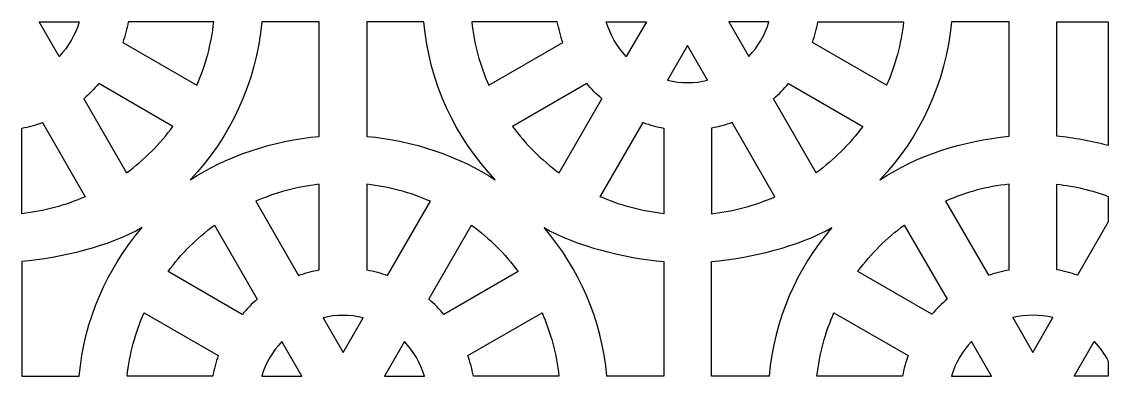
# Model space of a CAD drawing. Header units: centimetres. Extents: x -87 to 87, y -88 to 88.
# Drawn here: x -48.28 to -7.27, y 44.05 to 57.44 of the extents above; entities that cross this region are included whole.
import ezdxf

# ---------------------------------------------------------------- set-up
doc = ezdxf.new("R2010")
doc.units = ezdxf.units.CM
doc.header["$MEASUREMENT"] = 0
doc.layers.add('layer 1', color=7, linetype='Continuous')

msp = doc.modelspace()

# ---------------------------------------------------------------- linework, layer by layer
at = {"layer": 'layer 1', "color": 114}
for points, knots in [([(-47.62565, 57.44442), (-47.62565, 57.44442), (-46.86971, 56.13512), (-46.86971, 56.13512), (-46.86971, 56.13512), (-46.52135, 56.50001), (-46.25838, 56.94716), (-46.11288, 57.44442), (-46.11288, 57.44442), (-46.11288, 57.44442), (-47.62565, 57.44442), (-47.62565, 57.44442)], [0, 0, 0, 0, 0.25, 0.25, 0.25, 0.25, 0.5, 0.5, 0.5, 0.5, 1, 1, 1, 1]), ([(-41.67438, 55.04766), (-41.67438, 55.04766), (-44.47399, 56.664), (-44.47399, 56.664), (-44.47399, 56.664), (-44.38426, 56.91547), (-44.31391, 57.1762), (-44.26514, 57.44442), (-44.26514, 57.44442), (-44.26514, 57.44442), (-41.03335, 57.44442), (-41.03335, 57.44442), (-41.03335, 57.44442), (-41.12552, 56.60044), (-41.34583, 55.79487), (-41.67438, 55.04766)], [0, 0, 0, 0, 0.2, 0.2, 0.2, 0.2, 0.4, 0.4, 0.4, 0.4, 0.6, 0.6, 0.6, 0.6, 1, 1, 1, 1]), ([(-41.92399, 51.46869), (-40.41948, 53.05683), (-39.43027, 55.13809), (-39.22447, 57.44442), (-39.22447, 57.44442), (-39.22447, 57.44442), (-37.05366, 57.44416), (-37.05366, 57.44416), (-37.05366, 57.44416), (-37.05366, 57.44416), (-37.05394, 53.1135), (-37.05394, 53.1135), (-37.05394, 53.1135), (-38.76665, 52.96065), (-40.56931, 52.37579), (-41.92399, 51.46869)], [0, 0, 0, 0, 0.2, 0.2, 0.2, 0.2, 0.4, 0.4, 0.4, 0.4, 0.6, 0.6, 0.6, 0.6, 1, 1, 1, 1]), ([(-33.10649, 57.44443), (-32.90063, 55.13754), (-31.91093, 53.05582), (-30.40574, 51.46752), (-30.40574, 51.46752), (-31.76083, 52.37529), (-33.54048, 52.96059), (-35.25393, 53.11349), (-35.25393, 53.11349), (-35.25393, 53.11349), (-35.25393, 57.44442), (-35.25393, 57.44442), (-35.25393, 57.44442), (-35.25393, 57.44442), (-33.19212, 57.44442), (-33.19212, 57.44442), (-33.19212, 57.44442), (-33.19212, 57.44442), (-33.19212, 57.44443), (-33.19212, 57.44443), (-33.19212, 57.44443), (-33.19212, 57.44443), (-33.10649, 57.44443), (-33.10649, 57.44443)], [0, 0, 0, 0, 0.14285714, 0.14285714, 0.14285714, 0.14285714, 0.28571429, 0.28571429, 0.28571429, 0.28571429, 0.42857143, 0.42857143, 0.42857143, 0.42857143, 0.57142857, 0.57142857, 0.57142857, 0.57142857, 0.71428571, 0.71428571, 0.71428571, 0.71428571, 1, 1, 1, 1]), ([(-31.2976, 57.44443), (-31.2976, 57.44443), (-28.06562, 57.44445), (-28.06562, 57.44445), (-28.06562, 57.44445), (-28.01684, 57.17626), (-27.94678, 56.91549), (-27.85705, 56.66404), (-27.85705, 56.66404), (-27.85705, 56.66404), (-30.65647, 55.04778), (-30.65647, 55.04778), (-30.65647, 55.04778), (-30.98502, 55.79498), (-31.20541, 56.60047), (-31.2976, 57.44443)], [0, 0, 0, 0, 0.2, 0.2, 0.2, 0.2, 0.4, 0.4, 0.4, 0.4, 0.6, 0.6, 0.6, 0.6, 1, 1, 1, 1]), ([(-25.46119, 56.1352), (-25.46119, 56.1352), (-24.7053, 57.44443), (-24.7053, 57.44443), (-24.7053, 57.44443), (-24.7053, 57.44443), (-26.21808, 57.44443), (-26.21808, 57.44443), (-26.21808, 57.44443), (-26.07258, 56.94723), (-25.80956, 56.5001), (-25.46119, 56.1352)], [0, 0, 0, 0, 0.25, 0.25, 0.25, 0.25, 0.5, 0.5, 0.5, 0.5, 1, 1, 1, 1]), ([(-21.58756, 57.44445), (-21.58756, 57.44445), (-20.07482, 57.44443), (-20.07482, 57.44443), (-20.07482, 57.44443), (-20.22033, 56.9472), (-20.48333, 56.50009), (-20.83167, 56.13523), (-20.83167, 56.13523), (-20.83167, 56.13523), (-21.58756, 57.44445), (-21.58756, 57.44445)], [0, 0, 0, 0, 0.25, 0.25, 0.25, 0.25, 0.5, 0.5, 0.5, 0.5, 1, 1, 1, 1]), ([(-15.63635, 55.04776), (-15.3078, 55.79495), (-15.08749, 56.60048), (-14.99531, 57.44443), (-14.99531, 57.44443), (-14.99531, 57.44443), (-18.22729, 57.44443), (-18.22729, 57.44443), (-18.22729, 57.44443), (-18.27605, 57.17628), (-18.34622, 56.91556), (-18.43594, 56.66414), (-18.43594, 56.66414), (-18.43594, 56.66414), (-15.63635, 55.04776), (-15.63635, 55.04776)], [0, 0, 0, 0, 0.2, 0.2, 0.2, 0.2, 0.4, 0.4, 0.4, 0.4, 0.6, 0.6, 0.6, 0.6, 1, 1, 1, 1]), ([(-11.01306, 57.44443), (-11.01306, 57.44443), (-11.01308, 53.1174), (-11.01308, 53.1174), (-11.01308, 53.1174), (-12.72898, 52.96427), (-14.53079, 52.3775), (-15.88713, 51.46752), (-15.88713, 51.46752), (-14.38196, 53.0558), (-13.39232, 55.13752), (-13.18644, 57.44442), (-13.18644, 57.44442), (-13.18644, 57.44442), (-11.01306, 57.44443), (-11.01306, 57.44443)], [0, 0, 0, 0, 0.2, 0.2, 0.2, 0.2, 0.4, 0.4, 0.4, 0.4, 0.6, 0.6, 0.6, 0.6, 1, 1, 1, 1]), ([(-7.26689, 52.76423), (-7.26689, 52.76423), (-7.26689, 57.44442), (-7.26689, 57.44442), (-7.26689, 57.44442), (-7.26689, 57.44442), (-9.21307, 57.44428), (-9.21307, 57.44428), (-9.21307, 57.44428), (-9.21307, 57.44428), (-9.21307, 53.11739), (-9.21307, 53.11739), (-9.21307, 53.11739), (-8.56499, 53.05957), (-7.90739, 52.93987), (-7.26689, 52.76423)], [0, 0, 0, 0, 0.2, 0.2, 0.2, 0.2, 0.4, 0.4, 0.4, 0.4, 0.6, 0.6, 0.6, 0.6, 1, 1, 1, 1]), ([(-23.90277, 55.23445), (-23.90277, 55.23445), (-23.14644, 56.54446), (-23.14644, 56.54446), (-23.14644, 56.54446), (-23.14644, 56.54446), (-22.39006, 55.23443), (-22.39006, 55.23443), (-22.39006, 55.23443), (-22.88482, 55.11444), (-23.40801, 55.11449), (-23.90277, 55.23445)], [0, 0, 0, 0, 0.25, 0.25, 0.25, 0.25, 0.5, 0.5, 0.5, 0.5, 1, 1, 1, 1]), ([(-42.5759, 53.48969), (-43.06852, 52.82026), (-43.66054, 52.22877), (-44.32997, 51.73611), (-44.32997, 51.73611), (-44.32997, 51.73611), (-45.94597, 54.5351), (-45.94597, 54.5351), (-45.94597, 54.5351), (-45.74077, 54.70973), (-45.54985, 54.90065), (-45.37521, 55.10586), (-45.37521, 55.10586), (-45.37521, 55.10586), (-42.5759, 53.48969), (-42.5759, 53.48969)], [0, 0, 0, 0, 0.2, 0.2, 0.2, 0.2, 0.4, 0.4, 0.4, 0.4, 0.6, 0.6, 0.6, 0.6, 1, 1, 1, 1]), ([(-28.00118, 51.73583), (-28.67058, 52.22845), (-29.26244, 52.82035), (-29.75507, 53.48975), (-29.75507, 53.48975), (-29.75507, 53.48975), (-26.95582, 55.1059), (-26.95582, 55.1059), (-26.95582, 55.1059), (-26.78117, 54.90068), (-26.59021, 54.70975), (-26.385, 54.53511), (-26.385, 54.53511), (-26.385, 54.53511), (-28.00118, 51.73583), (-28.00118, 51.73583)], [0, 0, 0, 0, 0.2, 0.2, 0.2, 0.2, 0.4, 0.4, 0.4, 0.4, 0.6, 0.6, 0.6, 0.6, 1, 1, 1, 1]), ([(-19.90792, 54.53523), (-19.90792, 54.53523), (-18.29171, 51.73584), (-18.29171, 51.73584), (-18.29171, 51.73584), (-17.62231, 52.22846), (-17.03041, 52.82035), (-16.53779, 53.48975), (-16.53779, 53.48975), (-16.53779, 53.48975), (-19.33715, 55.10601), (-19.33715, 55.10601), (-19.33715, 55.10601), (-19.51178, 54.90081), (-19.70271, 54.70987), (-19.90792, 54.53523)], [0, 0, 0, 0, 0.2, 0.2, 0.2, 0.2, 0.4, 0.4, 0.4, 0.4, 0.6, 0.6, 0.6, 0.6, 1, 1, 1, 1]), ([(-47.5041, 53.63389), (-47.75556, 53.54416), (-48.01633, 53.47397), (-48.28454, 53.42519), (-48.28454, 53.42519), (-48.28454, 53.42519), (-48.28451, 50.19323), (-48.28451, 50.19323), (-48.28451, 50.19323), (-47.44055, 50.2854), (-46.63513, 50.506), (-45.88791, 50.83456), (-45.88791, 50.83456), (-45.88791, 50.83456), (-47.5041, 53.63389), (-47.5041, 53.63389)], [0, 0, 0, 0, 0.2, 0.2, 0.2, 0.2, 0.4, 0.4, 0.4, 0.4, 0.6, 0.6, 0.6, 0.6, 1, 1, 1, 1]), ([(-24.82681, 53.63396), (-24.82681, 53.63396), (-26.44302, 50.83463), (-26.44302, 50.83463), (-26.44302, 50.83463), (-25.69582, 50.50607), (-24.89042, 50.28564), (-24.04647, 50.19347), (-24.04647, 50.19347), (-24.04647, 50.19347), (-24.04647, 53.42529), (-24.04647, 53.42529), (-24.04647, 53.42529), (-24.31464, 53.47405), (-24.57537, 53.54423), (-24.82681, 53.63396)], [0, 0, 0, 0, 0.2, 0.2, 0.2, 0.2, 0.4, 0.4, 0.4, 0.4, 0.6, 0.6, 0.6, 0.6, 1, 1, 1, 1]), ([(-22.24647, 50.19339), (-22.24647, 50.19339), (-22.24647, 53.4253), (-22.24647, 53.4253), (-22.24647, 53.4253), (-21.97829, 53.47407), (-21.71753, 53.54424), (-21.46608, 53.63398), (-21.46608, 53.63398), (-21.46608, 53.63398), (-19.84973, 50.83439), (-19.84973, 50.83439), (-19.84973, 50.83439), (-20.59695, 50.50583), (-21.40251, 50.28558), (-22.24647, 50.19339)], [0, 0, 0, 0, 0.2, 0.2, 0.2, 0.2, 0.4, 0.4, 0.4, 0.4, 0.6, 0.6, 0.6, 0.6, 1, 1, 1, 1]), ([(-37.05393, 51.30462), (-37.05393, 51.30462), (-37.0539, 48.07266), (-37.0539, 48.07266), (-37.0539, 48.07266), (-37.3221, 48.02388), (-37.58286, 47.95376), (-37.83431, 47.86403), (-37.83431, 47.86403), (-37.83431, 47.86403), (-39.45065, 50.66358), (-39.45065, 50.66358), (-39.45065, 50.66358), (-38.70344, 50.99214), (-37.89789, 51.21246), (-37.05393, 51.30462)], [0, 0, 0, 0, 0.2, 0.2, 0.2, 0.2, 0.4, 0.4, 0.4, 0.4, 0.6, 0.6, 0.6, 0.6, 1, 1, 1, 1]), ([(-34.47352, 47.86396), (-34.72498, 47.95369), (-34.98575, 48.02388), (-35.25396, 48.07266), (-35.25396, 48.07266), (-35.25396, 48.07266), (-35.25393, 51.30462), (-35.25393, 51.30462), (-35.25393, 51.30462), (-34.40997, 51.21245), (-33.60455, 50.99185), (-32.85733, 50.66329), (-32.85733, 50.66329), (-32.85733, 50.66329), (-34.47352, 47.86396), (-34.47352, 47.86396)], [0, 0, 0, 0, 0.2, 0.2, 0.2, 0.2, 0.4, 0.4, 0.4, 0.4, 0.6, 0.6, 0.6, 0.6, 1, 1, 1, 1]), ([(-11.01307, 51.30852), (-11.01307, 51.30852), (-11.01304, 48.07656), (-11.01304, 48.07656), (-11.01304, 48.07656), (-11.28124, 48.02778), (-11.542, 47.95766), (-11.79345, 47.86793), (-11.79345, 47.86793), (-11.79345, 47.86793), (-13.40979, 50.66748), (-13.40979, 50.66748), (-13.40979, 50.66748), (-12.66258, 50.99604), (-11.85703, 51.21636), (-11.01307, 51.30852)], [0, 0, 0, 0, 0.2, 0.2, 0.2, 0.2, 0.4, 0.4, 0.4, 0.4, 0.6, 0.6, 0.6, 0.6, 1, 1, 1, 1]), ([(-7.2669, 49.88702), (-7.2669, 49.88702), (-7.26689, 50.84947), (-7.26689, 50.84947), (-7.26689, 50.84947), (-7.88407, 51.07808), (-8.53619, 51.2346), (-9.21307, 51.30852), (-9.21307, 51.30852), (-9.21307, 51.30852), (-9.2131, 48.07656), (-9.2131, 48.07656), (-9.2131, 48.07656), (-8.94489, 48.02778), (-8.68412, 47.95759), (-8.43266, 47.86786), (-8.43266, 47.86786), (-8.43266, 47.86786), (-7.2669, 49.88702), (-7.2669, 49.88702)], [0, 0, 0, 0, 0.16666667, 0.16666667, 0.16666667, 0.16666667, 0.33333333, 0.33333333, 0.33333333, 0.33333333, 0.5, 0.5, 0.5, 0.5, 0.66666667, 0.66666667, 0.66666667, 0.66666667, 1, 1, 1, 1]), ([(-48.28451, 44.05343), (-48.28451, 44.05343), (-48.28451, 48.38436), (-48.28451, 48.38436), (-48.28451, 48.38436), (-46.812, 48.51576), (-44.96065, 48.96654), (-43.74138, 49.66686), (-43.74138, 49.66686), (-45.06173, 48.13028), (-45.92344, 46.18827), (-46.11395, 44.05343), (-46.11395, 44.05343), (-46.11395, 44.05343), (-48.28451, 44.05343), (-48.28451, 44.05343)], [0, 0, 0, 0, 0.2, 0.2, 0.2, 0.2, 0.4, 0.4, 0.4, 0.4, 0.6, 0.6, 0.6, 0.6, 1, 1, 1, 1]), ([(-41.00861, 49.76207), (-41.67803, 49.26943), (-42.26996, 48.67761), (-42.76258, 48.00822), (-42.76258, 48.00822), (-42.76258, 48.00822), (-39.96321, 46.39201), (-39.96321, 46.39201), (-39.96321, 46.39201), (-39.78857, 46.59721), (-39.59764, 46.78811), (-39.39242, 46.96276), (-39.39242, 46.96276), (-39.39242, 46.96276), (-41.00861, 49.76207), (-41.00861, 49.76207)], [0, 0, 0, 0, 0.2, 0.2, 0.2, 0.2, 0.4, 0.4, 0.4, 0.4, 0.6, 0.6, 0.6, 0.6, 1, 1, 1, 1]), ([(-29.54532, 48.00816), (-30.03794, 48.67759), (-30.62996, 49.26908), (-31.29939, 49.76174), (-31.29939, 49.76174), (-31.29939, 49.76174), (-32.91539, 46.96275), (-32.91539, 46.96275), (-32.91539, 46.96275), (-32.71019, 46.78812), (-32.51927, 46.5972), (-32.34463, 46.39199), (-32.34463, 46.39199), (-32.34463, 46.39199), (-29.54532, 48.00816), (-29.54532, 48.00816)], [0, 0, 0, 0, 0.2, 0.2, 0.2, 0.2, 0.4, 0.4, 0.4, 0.4, 0.6, 0.6, 0.6, 0.6, 1, 1, 1, 1]), ([(-24.04646, 44.05343), (-24.04646, 44.05343), (-24.04645, 48.38444), (-24.04645, 48.38444), (-24.04645, 48.38444), (-25.51939, 48.51589), (-27.34752, 48.96688), (-28.56704, 49.66754), (-28.56704, 49.66754), (-27.24636, 48.13086), (-26.38442, 46.18858), (-26.19389, 44.05343), (-26.19389, 44.05343), (-26.19389, 44.05343), (-24.04646, 44.05343), (-24.04646, 44.05343)], [0, 0, 0, 0, 0.2, 0.2, 0.2, 0.2, 0.4, 0.4, 0.4, 0.4, 0.6, 0.6, 0.6, 0.6, 1, 1, 1, 1]), ([(-22.24704, 44.05733), (-22.24704, 44.05733), (-20.07309, 44.05733), (-20.07309, 44.05733), (-20.07309, 44.05733), (-19.88272, 46.19068), (-19.02207, 48.13148), (-17.70328, 49.66754), (-17.70328, 49.66754), (-18.92303, 48.96674), (-20.77404, 48.51572), (-22.24727, 48.38437), (-22.24727, 48.38437), (-22.24727, 48.38437), (-22.24704, 44.05733), (-22.24704, 44.05733)], [0, 0, 0, 0, 0.2, 0.2, 0.2, 0.2, 0.4, 0.4, 0.4, 0.4, 0.6, 0.6, 0.6, 0.6, 1, 1, 1, 1]), ([(-14.96775, 49.76597), (-15.63717, 49.27333), (-16.2291, 48.68151), (-16.72172, 48.01212), (-16.72172, 48.01212), (-16.72172, 48.01212), (-13.92235, 46.39591), (-13.92235, 46.39591), (-13.92235, 46.39591), (-13.74771, 46.60111), (-13.55678, 46.79201), (-13.35156, 46.96666), (-13.35156, 46.96666), (-13.35156, 46.96666), (-14.96775, 49.76597), (-14.96775, 49.76597)], [0, 0, 0, 0, 0.2, 0.2, 0.2, 0.2, 0.4, 0.4, 0.4, 0.4, 0.6, 0.6, 0.6, 0.6, 1, 1, 1, 1]), ([(-43.664, 46.45019), (-43.99257, 45.70296), (-44.2129, 44.89742), (-44.30507, 44.05344), (-44.30507, 44.05344), (-44.30507, 44.05344), (-41.07312, 44.05336), (-41.07312, 44.05336), (-41.07312, 44.05336), (-41.02436, 44.32159), (-40.95427, 44.58242), (-40.86451, 44.83392), (-40.86451, 44.83392), (-40.86451, 44.83392), (-43.664, 46.45019), (-43.664, 46.45019)], [0, 0, 0, 0, 0.2, 0.2, 0.2, 0.2, 0.4, 0.4, 0.4, 0.4, 0.6, 0.6, 0.6, 0.6, 1, 1, 1, 1]), ([(-35.39754, 46.26354), (-35.39754, 46.26354), (-36.15391, 44.95345), (-36.15391, 44.95345), (-36.15391, 44.95345), (-36.15391, 44.95345), (-36.91023, 46.26354), (-36.91023, 46.26354), (-36.91023, 46.26354), (-36.41555, 46.38346), (-35.89222, 46.38347), (-35.39754, 46.26354)], [0, 0, 0, 0, 0.25, 0.25, 0.25, 0.25, 0.5, 0.5, 0.5, 0.5, 1, 1, 1, 1]), ([(-28.6438, 46.45019), (-28.6438, 46.45019), (-31.44341, 44.83385), (-31.44341, 44.83385), (-31.44341, 44.83385), (-31.35368, 44.58238), (-31.28333, 44.32165), (-31.23456, 44.05343), (-31.23456, 44.05343), (-31.23456, 44.05343), (-28.00277, 44.05343), (-28.00277, 44.05343), (-28.00277, 44.05343), (-28.09494, 44.89741), (-28.31525, 45.70298), (-28.6438, 46.45019)], [0, 0, 0, 0, 0.2, 0.2, 0.2, 0.2, 0.4, 0.4, 0.4, 0.4, 0.6, 0.6, 0.6, 0.6, 1, 1, 1, 1]), ([(-17.62314, 46.45409), (-17.95171, 45.70686), (-18.17204, 44.90132), (-18.26421, 44.05734), (-18.26421, 44.05734), (-18.26421, 44.05734), (-15.03226, 44.05726), (-15.03226, 44.05726), (-15.03226, 44.05726), (-14.9835, 44.32549), (-14.91341, 44.58632), (-14.82365, 44.83782), (-14.82365, 44.83782), (-14.82365, 44.83782), (-17.62314, 46.45409), (-17.62314, 46.45409)], [0, 0, 0, 0, 0.2, 0.2, 0.2, 0.2, 0.4, 0.4, 0.4, 0.4, 0.6, 0.6, 0.6, 0.6, 1, 1, 1, 1]), ([(-9.35668, 46.26744), (-9.35668, 46.26744), (-10.11305, 44.95735), (-10.11305, 44.95735), (-10.11305, 44.95735), (-10.11305, 44.95735), (-10.86937, 46.26744), (-10.86937, 46.26744), (-10.86937, 46.26744), (-10.37469, 46.38736), (-9.85136, 46.38737), (-9.35668, 46.26744)], [0, 0, 0, 0, 0.25, 0.25, 0.25, 0.25, 0.5, 0.5, 0.5, 0.5, 1, 1, 1, 1]), ([(-38.46864, 45.36273), (-38.46864, 45.36273), (-37.71275, 44.05343), (-37.71275, 44.05343), (-37.71275, 44.05343), (-37.71275, 44.05343), (-39.22555, 44.05343), (-39.22555, 44.05343), (-39.22555, 44.05343), (-39.08005, 44.55066), (-38.81703, 44.9978), (-38.46864, 45.36273)], [0, 0, 0, 0, 0.25, 0.25, 0.25, 0.25, 0.5, 0.5, 0.5, 0.5, 1, 1, 1, 1]), ([(-34.59507, 44.05343), (-34.59507, 44.05343), (-33.83913, 45.36273), (-33.83913, 45.36273), (-33.83913, 45.36273), (-33.49077, 44.99784), (-33.2278, 44.55069), (-33.0823, 44.05343), (-33.0823, 44.05343), (-33.0823, 44.05343), (-34.59507, 44.05343), (-34.59507, 44.05343)], [0, 0, 0, 0, 0.25, 0.25, 0.25, 0.25, 0.5, 0.5, 0.5, 0.5, 1, 1, 1, 1]), ([(-12.42778, 45.36663), (-12.42778, 45.36663), (-11.67189, 44.05733), (-11.67189, 44.05733), (-11.67189, 44.05733), (-11.67189, 44.05733), (-13.18469, 44.05733), (-13.18469, 44.05733), (-13.18469, 44.05733), (-13.03919, 44.55456), (-12.77617, 45.0017), (-12.42778, 45.36663)], [0, 0, 0, 0, 0.25, 0.25, 0.25, 0.25, 0.5, 0.5, 0.5, 0.5, 1, 1, 1, 1]), ([(-7.26689, 44.05733), (-7.26689, 44.05733), (-7.26689, 44.62123), (-7.26689, 44.62123), (-7.26689, 44.62123), (-7.40803, 44.89506), (-7.58754, 45.1459), (-7.79827, 45.36663), (-7.79827, 45.36663), (-7.79827, 45.36663), (-8.55421, 44.05733), (-8.55421, 44.05733), (-8.55421, 44.05733), (-8.55421, 44.05733), (-7.26689, 44.05733), (-7.26689, 44.05733)], [0, 0, 0, 0, 0.2, 0.2, 0.2, 0.2, 0.4, 0.4, 0.4, 0.4, 0.6, 0.6, 0.6, 0.6, 1, 1, 1, 1])]:
    msp.add_open_spline(points, degree=3, knots=knots, dxfattribs=at)
at = {"layer": 'layer 1', "color": 250, "lineweight": 9}
for points, knots in [([(-47.62565, 57.44442), (-47.62565, 57.44442), (-46.86971, 56.13512), (-46.86971, 56.13512), (-46.86971, 56.13512), (-46.52135, 56.50001), (-46.25838, 56.94716), (-46.11288, 57.44442), (-46.11288, 57.44442), (-46.11288, 57.44442), (-47.62565, 57.44442), (-47.62565, 57.44442)], [0, 0, 0, 0, 0.25, 0.25, 0.25, 0.25, 0.5, 0.5, 0.5, 0.5, 1, 1, 1, 1]), ([(-41.67438, 55.04766), (-41.67438, 55.04766), (-44.47399, 56.664), (-44.47399, 56.664), (-44.47399, 56.664), (-44.38426, 56.91547), (-44.31391, 57.1762), (-44.26514, 57.44442), (-44.26514, 57.44442), (-44.26514, 57.44442), (-41.03335, 57.44442), (-41.03335, 57.44442), (-41.03335, 57.44442), (-41.12552, 56.60044), (-41.34583, 55.79487), (-41.67438, 55.04766)], [0, 0, 0, 0, 0.2, 0.2, 0.2, 0.2, 0.4, 0.4, 0.4, 0.4, 0.6, 0.6, 0.6, 0.6, 1, 1, 1, 1]), ([(-41.92399, 51.46869), (-40.41948, 53.05683), (-39.43027, 55.13809), (-39.22447, 57.44442), (-39.22447, 57.44442), (-39.22447, 57.44442), (-37.05366, 57.44416), (-37.05366, 57.44416), (-37.05366, 57.44416), (-37.05366, 57.44416), (-37.05394, 53.1135), (-37.05394, 53.1135), (-37.05394, 53.1135), (-38.76665, 52.96065), (-40.56931, 52.37579), (-41.92399, 51.46869)], [0, 0, 0, 0, 0.2, 0.2, 0.2, 0.2, 0.4, 0.4, 0.4, 0.4, 0.6, 0.6, 0.6, 0.6, 1, 1, 1, 1]), ([(-33.10649, 57.44443), (-32.90063, 55.13754), (-31.91093, 53.05582), (-30.40574, 51.46752), (-30.40574, 51.46752), (-31.76083, 52.37529), (-33.54048, 52.96059), (-35.25393, 53.11349), (-35.25393, 53.11349), (-35.25393, 53.11349), (-35.25393, 57.44442), (-35.25393, 57.44442), (-35.25393, 57.44442), (-35.25393, 57.44442), (-33.19212, 57.44442), (-33.19212, 57.44442), (-33.19212, 57.44442), (-33.19212, 57.44442), (-33.19212, 57.44443), (-33.19212, 57.44443)], [0, 0, 0, 0, 0.16666667, 0.16666667, 0.16666667, 0.16666667, 0.33333333, 0.33333333, 0.33333333, 0.33333333, 0.5, 0.5, 0.5, 0.5, 0.66666667, 0.66666667, 0.66666667, 0.66666667, 1, 1, 1, 1]), ([(-31.2976, 57.44443), (-31.2976, 57.44443), (-28.06562, 57.44445), (-28.06562, 57.44445), (-28.06562, 57.44445), (-28.01684, 57.17626), (-27.94678, 56.91549), (-27.85705, 56.66404), (-27.85705, 56.66404), (-27.85705, 56.66404), (-30.65647, 55.04778), (-30.65647, 55.04778), (-30.65647, 55.04778), (-30.98502, 55.79498), (-31.20541, 56.60047), (-31.2976, 57.44443)], [0, 0, 0, 0, 0.2, 0.2, 0.2, 0.2, 0.4, 0.4, 0.4, 0.4, 0.6, 0.6, 0.6, 0.6, 1, 1, 1, 1]), ([(-25.46119, 56.1352), (-25.46119, 56.1352), (-24.7053, 57.44443), (-24.7053, 57.44443), (-24.7053, 57.44443), (-24.7053, 57.44443), (-26.21808, 57.44443), (-26.21808, 57.44443), (-26.21808, 57.44443), (-26.07258, 56.94723), (-25.80956, 56.5001), (-25.46119, 56.1352)], [0, 0, 0, 0, 0.25, 0.25, 0.25, 0.25, 0.5, 0.5, 0.5, 0.5, 1, 1, 1, 1]), ([(-21.58756, 57.44445), (-21.58756, 57.44445), (-20.07482, 57.44443), (-20.07482, 57.44443), (-20.07482, 57.44443), (-20.22033, 56.9472), (-20.48333, 56.50009), (-20.83167, 56.13523), (-20.83167, 56.13523), (-20.83167, 56.13523), (-21.58756, 57.44445), (-21.58756, 57.44445)], [0, 0, 0, 0, 0.25, 0.25, 0.25, 0.25, 0.5, 0.5, 0.5, 0.5, 1, 1, 1, 1]), ([(-15.63635, 55.04776), (-15.3078, 55.79495), (-15.08749, 56.60048), (-14.99531, 57.44443), (-14.99531, 57.44443), (-14.99531, 57.44443), (-18.22729, 57.44443), (-18.22729, 57.44443), (-18.22729, 57.44443), (-18.27605, 57.17628), (-18.34622, 56.91556), (-18.43594, 56.66414), (-18.43594, 56.66414), (-18.43594, 56.66414), (-15.63635, 55.04776), (-15.63635, 55.04776)], [0, 0, 0, 0, 0.2, 0.2, 0.2, 0.2, 0.4, 0.4, 0.4, 0.4, 0.6, 0.6, 0.6, 0.6, 1, 1, 1, 1]), ([(-11.01306, 57.44443), (-11.01306, 57.44443), (-11.01308, 53.1174), (-11.01308, 53.1174), (-11.01308, 53.1174), (-12.72898, 52.96427), (-14.53079, 52.3775), (-15.88713, 51.46752), (-15.88713, 51.46752), (-14.38196, 53.0558), (-13.39232, 55.13752), (-13.18644, 57.44442), (-13.18644, 57.44442), (-13.18644, 57.44442), (-11.01306, 57.44443), (-11.01306, 57.44443)], [0, 0, 0, 0, 0.2, 0.2, 0.2, 0.2, 0.4, 0.4, 0.4, 0.4, 0.6, 0.6, 0.6, 0.6, 1, 1, 1, 1]), ([(-7.26689, 52.76423), (-7.26689, 52.76423), (-7.26689, 57.44442), (-7.26689, 57.44442), (-7.26689, 57.44442), (-7.26689, 57.44442), (-9.21307, 57.44428), (-9.21307, 57.44428), (-9.21307, 57.44428), (-9.21307, 57.44428), (-9.21307, 53.11739), (-9.21307, 53.11739), (-9.21307, 53.11739), (-8.56499, 53.05957), (-7.90739, 52.93987), (-7.26689, 52.76423)], [0, 0, 0, 0, 0.2, 0.2, 0.2, 0.2, 0.4, 0.4, 0.4, 0.4, 0.6, 0.6, 0.6, 0.6, 1, 1, 1, 1]), ([(-23.90277, 55.23445), (-23.90277, 55.23445), (-23.14644, 56.54446), (-23.14644, 56.54446), (-23.14644, 56.54446), (-23.14644, 56.54446), (-22.39006, 55.23443), (-22.39006, 55.23443), (-22.39006, 55.23443), (-22.88482, 55.11444), (-23.40801, 55.11449), (-23.90277, 55.23445)], [0, 0, 0, 0, 0.25, 0.25, 0.25, 0.25, 0.5, 0.5, 0.5, 0.5, 1, 1, 1, 1]), ([(-42.5759, 53.48969), (-43.06852, 52.82026), (-43.66054, 52.22877), (-44.32997, 51.73611), (-44.32997, 51.73611), (-44.32997, 51.73611), (-45.94597, 54.5351), (-45.94597, 54.5351), (-45.94597, 54.5351), (-45.74077, 54.70973), (-45.54985, 54.90065), (-45.37521, 55.10586), (-45.37521, 55.10586), (-45.37521, 55.10586), (-42.5759, 53.48969), (-42.5759, 53.48969)], [0, 0, 0, 0, 0.2, 0.2, 0.2, 0.2, 0.4, 0.4, 0.4, 0.4, 0.6, 0.6, 0.6, 0.6, 1, 1, 1, 1]), ([(-28.00118, 51.73583), (-28.67058, 52.22845), (-29.26244, 52.82035), (-29.75507, 53.48975), (-29.75507, 53.48975), (-29.75507, 53.48975), (-26.95582, 55.1059), (-26.95582, 55.1059), (-26.95582, 55.1059), (-26.78117, 54.90068), (-26.59021, 54.70975), (-26.385, 54.53511), (-26.385, 54.53511), (-26.385, 54.53511), (-28.00118, 51.73583), (-28.00118, 51.73583)], [0, 0, 0, 0, 0.2, 0.2, 0.2, 0.2, 0.4, 0.4, 0.4, 0.4, 0.6, 0.6, 0.6, 0.6, 1, 1, 1, 1]), ([(-19.90792, 54.53523), (-19.90792, 54.53523), (-18.29171, 51.73584), (-18.29171, 51.73584), (-18.29171, 51.73584), (-17.62231, 52.22846), (-17.03041, 52.82035), (-16.53779, 53.48975), (-16.53779, 53.48975), (-16.53779, 53.48975), (-19.33715, 55.10601), (-19.33715, 55.10601), (-19.33715, 55.10601), (-19.51178, 54.90081), (-19.70271, 54.70987), (-19.90792, 54.53523)], [0, 0, 0, 0, 0.2, 0.2, 0.2, 0.2, 0.4, 0.4, 0.4, 0.4, 0.6, 0.6, 0.6, 0.6, 1, 1, 1, 1]), ([(-47.5041, 53.63389), (-47.75556, 53.54416), (-48.01633, 53.47397), (-48.28454, 53.42519), (-48.28454, 53.42519), (-48.28454, 53.42519), (-48.28451, 50.19323), (-48.28451, 50.19323), (-48.28451, 50.19323), (-47.44055, 50.2854), (-46.63513, 50.506), (-45.88791, 50.83456), (-45.88791, 50.83456), (-45.88791, 50.83456), (-47.5041, 53.63389), (-47.5041, 53.63389)], [0, 0, 0, 0, 0.2, 0.2, 0.2, 0.2, 0.4, 0.4, 0.4, 0.4, 0.6, 0.6, 0.6, 0.6, 1, 1, 1, 1]), ([(-24.82681, 53.63396), (-24.82681, 53.63396), (-26.44302, 50.83463), (-26.44302, 50.83463), (-26.44302, 50.83463), (-25.69582, 50.50607), (-24.89042, 50.28564), (-24.04647, 50.19347), (-24.04647, 50.19347), (-24.04647, 50.19347), (-24.04647, 53.42529), (-24.04647, 53.42529), (-24.04647, 53.42529), (-24.31464, 53.47405), (-24.57537, 53.54423), (-24.82681, 53.63396)], [0, 0, 0, 0, 0.2, 0.2, 0.2, 0.2, 0.4, 0.4, 0.4, 0.4, 0.6, 0.6, 0.6, 0.6, 1, 1, 1, 1]), ([(-22.24647, 50.19339), (-22.24647, 50.19339), (-22.24647, 53.4253), (-22.24647, 53.4253), (-22.24647, 53.4253), (-21.97829, 53.47407), (-21.71753, 53.54424), (-21.46608, 53.63398), (-21.46608, 53.63398), (-21.46608, 53.63398), (-19.84973, 50.83439), (-19.84973, 50.83439), (-19.84973, 50.83439), (-20.59695, 50.50583), (-21.40251, 50.28558), (-22.24647, 50.19339)], [0, 0, 0, 0, 0.2, 0.2, 0.2, 0.2, 0.4, 0.4, 0.4, 0.4, 0.6, 0.6, 0.6, 0.6, 1, 1, 1, 1]), ([(-37.05393, 51.30462), (-37.05393, 51.30462), (-37.0539, 48.07266), (-37.0539, 48.07266), (-37.0539, 48.07266), (-37.3221, 48.02388), (-37.58286, 47.95376), (-37.83431, 47.86403), (-37.83431, 47.86403), (-37.83431, 47.86403), (-39.45065, 50.66358), (-39.45065, 50.66358), (-39.45065, 50.66358), (-38.70344, 50.99214), (-37.89789, 51.21246), (-37.05393, 51.30462)], [0, 0, 0, 0, 0.2, 0.2, 0.2, 0.2, 0.4, 0.4, 0.4, 0.4, 0.6, 0.6, 0.6, 0.6, 1, 1, 1, 1]), ([(-34.47352, 47.86396), (-34.72498, 47.95369), (-34.98575, 48.02388), (-35.25396, 48.07266), (-35.25396, 48.07266), (-35.25396, 48.07266), (-35.25393, 51.30462), (-35.25393, 51.30462), (-35.25393, 51.30462), (-34.40997, 51.21245), (-33.60455, 50.99185), (-32.85733, 50.66329), (-32.85733, 50.66329), (-32.85733, 50.66329), (-34.47352, 47.86396), (-34.47352, 47.86396)], [0, 0, 0, 0, 0.2, 0.2, 0.2, 0.2, 0.4, 0.4, 0.4, 0.4, 0.6, 0.6, 0.6, 0.6, 1, 1, 1, 1]), ([(-11.01307, 51.30852), (-11.01307, 51.30852), (-11.01304, 48.07656), (-11.01304, 48.07656), (-11.01304, 48.07656), (-11.28124, 48.02778), (-11.542, 47.95766), (-11.79345, 47.86793), (-11.79345, 47.86793), (-11.79345, 47.86793), (-13.40979, 50.66748), (-13.40979, 50.66748), (-13.40979, 50.66748), (-12.66258, 50.99604), (-11.85703, 51.21636), (-11.01307, 51.30852)], [0, 0, 0, 0, 0.2, 0.2, 0.2, 0.2, 0.4, 0.4, 0.4, 0.4, 0.6, 0.6, 0.6, 0.6, 1, 1, 1, 1]), ([(-7.2669, 49.88702), (-7.2669, 49.88702), (-7.26689, 50.84947), (-7.26689, 50.84947), (-7.26689, 50.84947), (-7.88407, 51.07808), (-8.53619, 51.2346), (-9.21307, 51.30852), (-9.21307, 51.30852), (-9.21307, 51.30852), (-9.2131, 48.07656), (-9.2131, 48.07656), (-9.2131, 48.07656), (-8.94489, 48.02778), (-8.68412, 47.95759), (-8.43266, 47.86786), (-8.43266, 47.86786), (-8.43266, 47.86786), (-7.2669, 49.88702), (-7.2669, 49.88702)], [0, 0, 0, 0, 0.16666667, 0.16666667, 0.16666667, 0.16666667, 0.33333333, 0.33333333, 0.33333333, 0.33333333, 0.5, 0.5, 0.5, 0.5, 0.66666667, 0.66666667, 0.66666667, 0.66666667, 1, 1, 1, 1]), ([(-48.28451, 44.05343), (-48.28451, 44.05343), (-48.28451, 48.38436), (-48.28451, 48.38436), (-48.28451, 48.38436), (-46.812, 48.51576), (-44.96065, 48.96654), (-43.74138, 49.66686), (-43.74138, 49.66686), (-45.06173, 48.13028), (-45.92344, 46.18827), (-46.11395, 44.05343), (-46.11395, 44.05343), (-46.11395, 44.05343), (-48.28451, 44.05343), (-48.28451, 44.05343)], [0, 0, 0, 0, 0.2, 0.2, 0.2, 0.2, 0.4, 0.4, 0.4, 0.4, 0.6, 0.6, 0.6, 0.6, 1, 1, 1, 1]), ([(-41.00861, 49.76207), (-41.67803, 49.26943), (-42.26996, 48.67761), (-42.76258, 48.00822), (-42.76258, 48.00822), (-42.76258, 48.00822), (-39.96321, 46.39201), (-39.96321, 46.39201), (-39.96321, 46.39201), (-39.78857, 46.59721), (-39.59764, 46.78811), (-39.39242, 46.96276), (-39.39242, 46.96276), (-39.39242, 46.96276), (-41.00861, 49.76207), (-41.00861, 49.76207)], [0, 0, 0, 0, 0.2, 0.2, 0.2, 0.2, 0.4, 0.4, 0.4, 0.4, 0.6, 0.6, 0.6, 0.6, 1, 1, 1, 1]), ([(-29.54532, 48.00816), (-30.03794, 48.67759), (-30.62996, 49.26908), (-31.29939, 49.76174), (-31.29939, 49.76174), (-31.29939, 49.76174), (-32.91539, 46.96275), (-32.91539, 46.96275), (-32.91539, 46.96275), (-32.71019, 46.78812), (-32.51927, 46.5972), (-32.34463, 46.39199), (-32.34463, 46.39199), (-32.34463, 46.39199), (-29.54532, 48.00816), (-29.54532, 48.00816)], [0, 0, 0, 0, 0.2, 0.2, 0.2, 0.2, 0.4, 0.4, 0.4, 0.4, 0.6, 0.6, 0.6, 0.6, 1, 1, 1, 1]), ([(-24.04646, 44.05343), (-24.04646, 44.05343), (-24.04645, 48.38444), (-24.04645, 48.38444), (-24.04645, 48.38444), (-25.51939, 48.51589), (-27.34752, 48.96688), (-28.56704, 49.66754), (-28.56704, 49.66754), (-27.24636, 48.13086), (-26.38442, 46.18858), (-26.19389, 44.05343), (-26.19389, 44.05343), (-26.19389, 44.05343), (-24.04646, 44.05343), (-24.04646, 44.05343)], [0, 0, 0, 0, 0.2, 0.2, 0.2, 0.2, 0.4, 0.4, 0.4, 0.4, 0.6, 0.6, 0.6, 0.6, 1, 1, 1, 1]), ([(-22.24704, 44.05733), (-22.24704, 44.05733), (-20.07309, 44.05733), (-20.07309, 44.05733), (-20.07309, 44.05733), (-19.88272, 46.19068), (-19.02207, 48.13148), (-17.70328, 49.66754), (-17.70328, 49.66754), (-18.92303, 48.96674), (-20.77404, 48.51572), (-22.24727, 48.38437), (-22.24727, 48.38437), (-22.24727, 48.38437), (-22.24704, 44.05733), (-22.24704, 44.05733)], [0, 0, 0, 0, 0.2, 0.2, 0.2, 0.2, 0.4, 0.4, 0.4, 0.4, 0.6, 0.6, 0.6, 0.6, 1, 1, 1, 1]), ([(-14.96775, 49.76597), (-15.63717, 49.27333), (-16.2291, 48.68151), (-16.72172, 48.01212), (-16.72172, 48.01212), (-16.72172, 48.01212), (-13.92235, 46.39591), (-13.92235, 46.39591), (-13.92235, 46.39591), (-13.74771, 46.60111), (-13.55678, 46.79201), (-13.35156, 46.96666), (-13.35156, 46.96666), (-13.35156, 46.96666), (-14.96775, 49.76597), (-14.96775, 49.76597)], [0, 0, 0, 0, 0.2, 0.2, 0.2, 0.2, 0.4, 0.4, 0.4, 0.4, 0.6, 0.6, 0.6, 0.6, 1, 1, 1, 1]), ([(-43.664, 46.45019), (-43.99257, 45.70296), (-44.2129, 44.89742), (-44.30507, 44.05344), (-44.30507, 44.05344), (-44.30507, 44.05344), (-41.07312, 44.05336), (-41.07312, 44.05336), (-41.07312, 44.05336), (-41.02436, 44.32159), (-40.95427, 44.58242), (-40.86451, 44.83392), (-40.86451, 44.83392), (-40.86451, 44.83392), (-43.664, 46.45019), (-43.664, 46.45019)], [0, 0, 0, 0, 0.2, 0.2, 0.2, 0.2, 0.4, 0.4, 0.4, 0.4, 0.6, 0.6, 0.6, 0.6, 1, 1, 1, 1]), ([(-35.39754, 46.26354), (-35.39754, 46.26354), (-36.15391, 44.95345), (-36.15391, 44.95345), (-36.15391, 44.95345), (-36.15391, 44.95345), (-36.91023, 46.26354), (-36.91023, 46.26354), (-36.91023, 46.26354), (-36.41555, 46.38346), (-35.89222, 46.38347), (-35.39754, 46.26354)], [0, 0, 0, 0, 0.25, 0.25, 0.25, 0.25, 0.5, 0.5, 0.5, 0.5, 1, 1, 1, 1]), ([(-28.6438, 46.45019), (-28.6438, 46.45019), (-31.44341, 44.83385), (-31.44341, 44.83385), (-31.44341, 44.83385), (-31.35368, 44.58238), (-31.28333, 44.32165), (-31.23456, 44.05343), (-31.23456, 44.05343), (-31.23456, 44.05343), (-28.00277, 44.05343), (-28.00277, 44.05343), (-28.00277, 44.05343), (-28.09494, 44.89741), (-28.31525, 45.70298), (-28.6438, 46.45019)], [0, 0, 0, 0, 0.2, 0.2, 0.2, 0.2, 0.4, 0.4, 0.4, 0.4, 0.6, 0.6, 0.6, 0.6, 1, 1, 1, 1]), ([(-17.62314, 46.45409), (-17.95171, 45.70686), (-18.17204, 44.90132), (-18.26421, 44.05734), (-18.26421, 44.05734), (-18.26421, 44.05734), (-15.03226, 44.05726), (-15.03226, 44.05726), (-15.03226, 44.05726), (-14.9835, 44.32549), (-14.91341, 44.58632), (-14.82365, 44.83782), (-14.82365, 44.83782), (-14.82365, 44.83782), (-17.62314, 46.45409), (-17.62314, 46.45409)], [0, 0, 0, 0, 0.2, 0.2, 0.2, 0.2, 0.4, 0.4, 0.4, 0.4, 0.6, 0.6, 0.6, 0.6, 1, 1, 1, 1]), ([(-9.35668, 46.26744), (-9.35668, 46.26744), (-10.11305, 44.95735), (-10.11305, 44.95735), (-10.11305, 44.95735), (-10.11305, 44.95735), (-10.86937, 46.26744), (-10.86937, 46.26744), (-10.86937, 46.26744), (-10.37469, 46.38736), (-9.85136, 46.38737), (-9.35668, 46.26744)], [0, 0, 0, 0, 0.25, 0.25, 0.25, 0.25, 0.5, 0.5, 0.5, 0.5, 1, 1, 1, 1]), ([(-38.46864, 45.36273), (-38.46864, 45.36273), (-37.71275, 44.05343), (-37.71275, 44.05343), (-37.71275, 44.05343), (-37.71275, 44.05343), (-39.22555, 44.05343), (-39.22555, 44.05343), (-39.22555, 44.05343), (-39.08005, 44.55066), (-38.81703, 44.9978), (-38.46864, 45.36273)], [0, 0, 0, 0, 0.25, 0.25, 0.25, 0.25, 0.5, 0.5, 0.5, 0.5, 1, 1, 1, 1]), ([(-34.59507, 44.05343), (-34.59507, 44.05343), (-33.83913, 45.36273), (-33.83913, 45.36273), (-33.83913, 45.36273), (-33.49077, 44.99784), (-33.2278, 44.55069), (-33.0823, 44.05343), (-33.0823, 44.05343), (-33.0823, 44.05343), (-34.59507, 44.05343), (-34.59507, 44.05343)], [0, 0, 0, 0, 0.25, 0.25, 0.25, 0.25, 0.5, 0.5, 0.5, 0.5, 1, 1, 1, 1]), ([(-12.42778, 45.36663), (-12.42778, 45.36663), (-11.67189, 44.05733), (-11.67189, 44.05733), (-11.67189, 44.05733), (-11.67189, 44.05733), (-13.18469, 44.05733), (-13.18469, 44.05733), (-13.18469, 44.05733), (-13.03919, 44.55456), (-12.77617, 45.0017), (-12.42778, 45.36663)], [0, 0, 0, 0, 0.25, 0.25, 0.25, 0.25, 0.5, 0.5, 0.5, 0.5, 1, 1, 1, 1]), ([(-7.26689, 44.05733), (-7.26689, 44.05733), (-7.26689, 44.62123), (-7.26689, 44.62123), (-7.26689, 44.62123), (-7.40803, 44.89506), (-7.58754, 45.1459), (-7.79827, 45.36663), (-7.79827, 45.36663), (-7.79827, 45.36663), (-8.55421, 44.05733), (-8.55421, 44.05733), (-8.55421, 44.05733), (-8.55421, 44.05733), (-7.26689, 44.05733), (-7.26689, 44.05733)], [0, 0, 0, 0, 0.2, 0.2, 0.2, 0.2, 0.4, 0.4, 0.4, 0.4, 0.6, 0.6, 0.6, 0.6, 1, 1, 1, 1])]:
    msp.add_open_spline(points, degree=3, knots=knots, dxfattribs=at)

doc.saveas('drawing.dxf')
